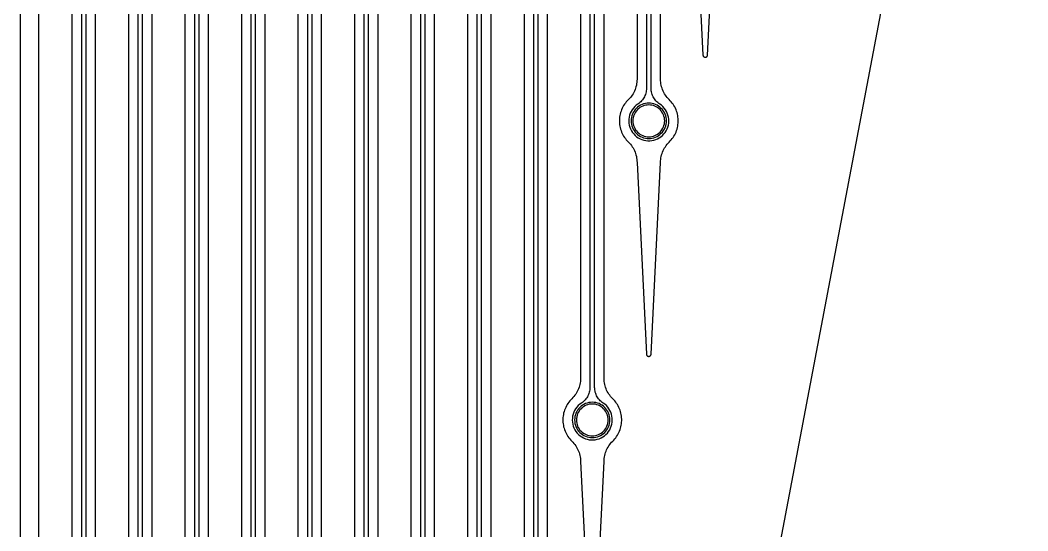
# Model space of a CAD drawing. Header units: metres. Extents: x -1805 to 1655, y -683 to 39617.
# Drawn here: x 2 to 430, y 1032.3 to 1249.1 of the extents above; entities that cross this region are included whole.
import ezdxf

# ---------------------------------------------------------------- set-up
doc = ezdxf.new("R2010")
doc.units = ezdxf.units.M
for name, color, linetype in [('Etching', 5, 'CONTINUOUS'), ('Metal', 4, 'CONTINUOUS'), ('pad_etching', 1, 'CONTINUOUS'), ('PEDOT_SIROF', 6, 'CONTINUOUS')]:
    doc.layers.add(name, color=color, linetype=linetype)

msp = doc.modelspace()

# ---------------------------------------------------------------- linework, layer by layer
at = {"layer": 'Etching'}
for points in [[(24, 9134.24), (24, -45.85)], [(34, -45.85), (34, 9134.24)], [(48, 9134.24), (48, 81.13)], [(58, 81.13), (58, 9134.24)], [(72, 9134.24), (72, 208.12)], [(82, 208.12), (82, 9134.24)], [(96, 9134.24), (96, 335.1)], [(106, 335.1), (106, 9134.24)], [(120, 9134.24), (120, 462.09)], [(130, 462.09), (130, 9134.24)], [(144, 9134.24), (144, 589.07)], [(154, 589.07), (154, 9134.24)], [(168, 9134.24), (168, 716.05)], [(178, 716.05), (178, 9134.24)], [(192, 9134.24), (192, 843.04)], [(202, 843.04), (202, 9134.24)], [(216, 9134.24), (216, 970.02)], [(226, 970.02), (226, 9134.24)], [(240, 9134.24), (240, 1097.01), (239.98, 1096.36), (239.93, 1095.72), (239.85, 1095.09), (239.73, 1094.45), (239.57, 1093.83), (239.38, 1093.21), (239.17, 1092.61), (238.91, 1092.02), (238.63, 1091.44), (238.32, 1090.88), (237.97, 1090.34), (237.6, 1089.81), (237.2, 1089.31), (236.78, 1088.82), (236.33, 1088.37), (235.87, 1087.9), (235.44, 1087.42), (235.04, 1086.91), (234.66, 1086.39), (234.31, 1085.84), (233.99, 1085.28), (233.7, 1084.7), (233.43, 1084.11), (233.2, 1083.5), (233.01, 1082.88), (232.84, 1082.26), (232.71, 1081.62), (232.6, 1080.98), (232.54, 1080.34), (232.5, 1079.69), (232.5, 1079.04), (232.54, 1078.39), (232.6, 1077.75), (232.71, 1077.11), (232.84, 1076.47), (233.01, 1075.85), (233.2, 1075.23), (233.43, 1074.62), (233.7, 1074.03), (233.99, 1073.45), (234.31, 1072.89), (234.66, 1072.34), (235.04, 1071.82), (235.44, 1071.31), (235.87, 1070.83), (236.33, 1070.36), (236.78, 1069.91), (237.2, 1069.42), (237.6, 1068.92), (237.97, 1068.39), (238.32, 1067.85), (238.63, 1067.29), (238.91, 1066.71), (239.17, 1066.12), (239.38, 1065.52), (239.57, 1064.9), (239.73, 1064.28), (239.85, 1063.64), (239.93, 1063.01), (239.98, 1062.37), (240, 1061.72), (244, 980.32)], [(246, 980.32), (250, 1061.72), (250.02, 1062.37), (250.07, 1063.01), (250.15, 1063.64), (250.27, 1064.28), (250.43, 1064.9), (250.62, 1065.52), (250.83, 1066.12), (251.09, 1066.71), (251.37, 1067.29), (251.68, 1067.85), (252.03, 1068.39), (252.4, 1068.92), (252.8, 1069.42), (253.22, 1069.91), (253.67, 1070.36), (254.13, 1070.83), (254.56, 1071.31), (254.96, 1071.82), (255.34, 1072.34), (255.69, 1072.89), (256.01, 1073.45), (256.3, 1074.03), (256.57, 1074.62), (256.8, 1075.23), (256.99, 1075.85), (257.16, 1076.47), (257.29, 1077.11), (257.4, 1077.75), (257.46, 1078.39), (257.5, 1079.04), (257.5, 1079.69), (257.46, 1080.34), (257.4, 1080.98), (257.29, 1081.62), (257.16, 1082.26), (256.99, 1082.88), (256.8, 1083.5), (256.57, 1084.11), (256.3, 1084.7), (256.01, 1085.28), (255.69, 1085.84), (255.34, 1086.39), (254.96, 1086.91), (254.56, 1087.42), (254.13, 1087.9), (253.67, 1088.37), (253.22, 1088.82), (252.8, 1089.31), (252.4, 1089.81), (252.03, 1090.34), (251.68, 1090.88), (251.37, 1091.44), (251.09, 1092.02), (250.83, 1092.61), (250.62, 1093.21), (250.43, 1093.83), (250.27, 1094.45), (250.15, 1095.09), (250.07, 1095.72), (250.02, 1096.36), (250, 1097.01), (250, 9134.24)], [(264, 9134.24), (264, 1223.99), (263.98, 1223.35), (263.93, 1222.71), (263.85, 1222.07), (263.73, 1221.44), (263.57, 1220.81), (263.38, 1220.2), (263.17, 1219.59), (262.91, 1219), (262.63, 1218.43), (262.32, 1217.86), (261.97, 1217.32), (261.6, 1216.79), (261.2, 1216.29), (260.78, 1215.81), (260.33, 1215.35), (259.87, 1214.89), (259.44, 1214.4), (259.04, 1213.9), (258.66, 1213.37), (258.31, 1212.83), (257.99, 1212.26), (257.7, 1211.68), (257.43, 1211.09), (257.2, 1210.48), (257.01, 1209.87), (256.84, 1209.24), (256.71, 1208.61), (256.6, 1207.97), (256.54, 1207.32), (256.5, 1206.67), (256.5, 1206.03), (256.54, 1205.38), (256.6, 1204.73), (256.71, 1204.09), (256.84, 1203.46), (257.01, 1202.83), (257.2, 1202.21), (257.43, 1201.61), (257.7, 1201.02), (257.99, 1200.44), (258.31, 1199.87), (258.66, 1199.33), (259.04, 1198.8), (259.44, 1198.29), (259.87, 1197.81), (260.33, 1197.35), (260.78, 1196.89), (261.2, 1196.41), (261.6, 1195.9), (261.97, 1195.38), (262.32, 1194.83), (262.63, 1194.27), (262.91, 1193.7), (263.17, 1193.1), (263.38, 1192.5), (263.57, 1191.88), (263.73, 1191.26), (263.85, 1190.63), (263.93, 1189.99), (263.98, 1189.35), (264, 1188.71), (268, 1107.3), (268.02, 1107.17), (268.05, 1107.05), (268.09, 1106.93), (268.15, 1106.82), (268.22, 1106.72), (268.31, 1106.62), (268.41, 1106.54), (268.51, 1106.48), (268.63, 1106.42), (268.75, 1106.38), (268.87, 1106.36), (269, 1106.35), (269.13, 1106.36), (269.25, 1106.38), (269.37, 1106.42), (269.49, 1106.48), (269.59, 1106.54), (269.69, 1106.62), (269.78, 1106.72), (269.85, 1106.82), (269.91, 1106.93), (269.95, 1107.05), (269.98, 1107.17), (270, 1107.3), (274, 1188.71), (274.02, 1189.35), (274.07, 1189.99), (274.15, 1190.63), (274.27, 1191.26), (274.43, 1191.88), (274.62, 1192.5), (274.83, 1193.1), (275.09, 1193.7), (275.37, 1194.27), (275.68, 1194.83), (276.03, 1195.38), (276.4, 1195.9), (276.8, 1196.41), (277.22, 1196.89), (277.67, 1197.35), (278.13, 1197.81), (278.56, 1198.29), (278.96, 1198.8), (279.34, 1199.33), (279.69, 1199.87), (280.01, 1200.44), (280.3, 1201.02), (280.57, 1201.61), (280.8, 1202.21), (280.99, 1202.83), (281.16, 1203.46), (281.29, 1204.09), (281.4, 1204.73), (281.46, 1205.38), (281.5, 1206.03), (281.5, 1206.67), (281.46, 1207.32), (281.4, 1207.97), (281.29, 1208.61), (281.16, 1209.24), (280.99, 1209.87), (280.8, 1210.48), (280.57, 1211.09), (280.3, 1211.68), (280.01, 1212.26), (279.69, 1212.83), (279.34, 1213.37), (278.96, 1213.9), (278.56, 1214.4), (278.13, 1214.89), (277.67, 1215.35), (277.22, 1215.81), (276.8, 1216.29), (276.4, 1216.79), (276.03, 1217.32), (275.68, 1217.86), (275.37, 1218.43), (275.09, 1219), (274.83, 1219.59), (274.62, 1220.2), (274.43, 1220.81), (274.27, 1221.44), (274.15, 1222.07), (274.07, 1222.71), (274.02, 1223.35), (274, 1223.99), (274, 9134.24)], [(10, -202.71), (10, 4155.73)], [(858, 3836.51), (35.26, -497.72)], [(288, 1315.69), (292, 1234.28), (292.02, 1234.16), (292.05, 1234.04), (292.09, 1233.92), (292.15, 1233.81), (292.22, 1233.7), (292.31, 1233.61), (292.41, 1233.53), (292.51, 1233.46), (292.63, 1233.4), (292.75, 1233.37), (292.87, 1233.34), (293, 1233.33), (293.13, 1233.34), (293.25, 1233.37), (293.37, 1233.4), (293.49, 1233.46), (293.59, 1233.53), (293.69, 1233.61), (293.78, 1233.7), (293.85, 1233.81), (293.91, 1233.92), (293.95, 1234.04), (293.98, 1234.16), (294, 1234.28), (298, 1315.69)]]:
    msp.add_lwpolyline(points, dxfattribs=at)
at = {"layer": 'Metal'}
for points in [[(28, 9436.51), (28, -49.66)], [(30, -49.66), (30, 9436.51)], [(52, 9436.51), (52, 77.32)], [(54, 77.32), (54, 9436.51)], [(76, 9436.51), (76, 204.31)], [(78, 204.31), (78, 9436.51)], [(100, 9436.51), (100, 331.29)], [(102, 331.29), (102, 9436.51)], [(124, 9436.51), (124, 458.27)], [(126, 458.27), (126, 9436.51)], [(148, 9436.51), (148, 585.26)], [(150, 585.26), (150, 9436.51)], [(172, 9436.51), (172, 712.24)], [(174, 712.24), (174, 9436.51)], [(196, 9436.51), (196, 839.23)], [(198, 839.23), (198, 9436.51)], [(220, 9436.51), (220, 966.21)], [(222, 966.21), (222, 9436.51)], [(244, 9436.51), (244, 1093.19), (243.98, 1092.66), (243.93, 1092.14), (243.84, 1091.61), (243.72, 1091.1), (243.56, 1090.59), (243.38, 1090.1), (243.15, 1089.62), (242.9, 1089.15), (242.62, 1088.7), (242.31, 1088.27), (241.97, 1087.87), (241.6, 1087.48), (241.21, 1087.12), (240.8, 1086.79), (240.36, 1086.49), (239.67, 1085.99), (239.03, 1085.42), (238.46, 1084.79), (237.94, 1084.11), (237.5, 1083.37), (237.14, 1082.6), (236.85, 1081.79), (236.65, 1080.96), (236.53, 1080.12), (236.5, 1079.26), (236.55, 1078.41), (236.69, 1077.57), (236.91, 1076.74), (237.22, 1075.94), (237.6, 1075.18), (238.06, 1074.46), (238.59, 1073.79), (239.18, 1073.17), (239.83, 1072.62), (240.53, 1072.13), (241.28, 1071.72), (242.07, 1071.39), (242.89, 1071.13), (243.72, 1070.96), (244.57, 1070.88), (245.43, 1070.88), (246.28, 1070.96), (247.11, 1071.13), (247.93, 1071.39), (248.72, 1071.72), (249.47, 1072.13), (250.17, 1072.62), (250.82, 1073.17), (251.41, 1073.79), (251.94, 1074.46), (252.4, 1075.18), (252.78, 1075.94), (253.09, 1076.74), (253.31, 1077.57), (253.45, 1078.41), (253.5, 1079.26), (253.47, 1080.12), (253.35, 1080.96), (253.15, 1081.79), (252.86, 1082.6), (252.5, 1083.37), (252.06, 1084.11), (251.54, 1084.79), (250.97, 1085.42), (250.33, 1085.99), (249.64, 1086.49), (249.2, 1086.79), (248.79, 1087.12), (248.4, 1087.48), (248.03, 1087.87), (247.69, 1088.27), (247.38, 1088.7), (247.1, 1089.15), (246.85, 1089.62), (246.62, 1090.1), (246.44, 1090.59), (246.28, 1091.1), (246.16, 1091.61), (246.07, 1092.14), (246.02, 1092.66), (246, 1093.19), (246, 9436.51)], [(268, 9436.51), (268, 1220.18), (267.98, 1219.65), (267.93, 1219.12), (267.84, 1218.6), (267.72, 1218.08), (267.56, 1217.58), (267.38, 1217.08), (267.15, 1216.6), (266.9, 1216.13), (266.62, 1215.69), (266.31, 1215.26), (265.97, 1214.85), (265.6, 1214.47), (265.21, 1214.11), (264.8, 1213.78), (264.36, 1213.47), (263.67, 1212.97), (263.03, 1212.4), (262.46, 1211.77), (261.94, 1211.09), (261.5, 1210.36), (261.14, 1209.58), (260.85, 1208.78), (260.65, 1207.95), (260.53, 1207.1), (260.5, 1206.25), (260.55, 1205.4), (260.69, 1204.55), (260.91, 1203.73), (261.22, 1202.93), (261.6, 1202.16), (262.06, 1201.44), (262.59, 1200.77), (263.18, 1200.15), (263.83, 1199.6), (264.53, 1199.12), (265.28, 1198.7), (266.07, 1198.37), (266.89, 1198.12), (267.72, 1197.95), (268.57, 1197.86), (269.43, 1197.86), (270.28, 1197.95), (271.11, 1198.12), (271.93, 1198.37), (272.72, 1198.7), (273.47, 1199.12), (274.17, 1199.6), (274.82, 1200.15), (275.41, 1200.77), (275.94, 1201.44), (276.4, 1202.16), (276.78, 1202.93), (277.09, 1203.73), (277.31, 1204.55), (277.45, 1205.4), (277.5, 1206.25), (277.47, 1207.1), (277.35, 1207.95), (277.15, 1208.78), (276.86, 1209.58), (276.5, 1210.36), (276.06, 1211.09), (275.54, 1211.77), (274.97, 1212.4), (274.33, 1212.97), (273.64, 1213.47), (273.2, 1213.78), (272.79, 1214.11), (272.4, 1214.47), (272.03, 1214.85), (271.69, 1215.26), (271.38, 1215.69), (271.1, 1216.13), (270.85, 1216.6), (270.62, 1217.08), (270.44, 1217.58), (270.28, 1218.08), (270.16, 1218.6), (270.07, 1219.12), (270.02, 1219.65), (270, 1220.18), (270, 9436.51)], [(2, 4153.38), (2, -200.37)]]:
    msp.add_lwpolyline(points, dxfattribs=at)
at = {"layer": 'pad_etching'}
for points in [[(275.75, 1206.35), (275.72, 1207.01), (275.62, 1207.67), (275.46, 1208.31), (275.24, 1208.93), (274.95, 1209.53), (274.61, 1210.1), (274.22, 1210.63), (273.77, 1211.12), (273.28, 1211.57), (272.75, 1211.96), (272.18, 1212.3), (271.58, 1212.59), (270.96, 1212.81), (270.32, 1212.97), (269.66, 1213.07), (269, 1213.1), (268.34, 1213.07), (267.68, 1212.97), (267.04, 1212.81), (266.42, 1212.59), (265.82, 1212.3), (265.25, 1211.96), (264.72, 1211.57), (264.23, 1211.12), (263.78, 1210.63), (263.39, 1210.1), (263.05, 1209.53), (262.76, 1208.93), (262.54, 1208.31), (262.38, 1207.67), (262.28, 1207.01), (262.25, 1206.35), (262.28, 1205.69), (262.38, 1205.03), (262.54, 1204.39), (262.76, 1203.77), (263.05, 1203.17), (263.39, 1202.6), (263.78, 1202.07), (264.23, 1201.58), (264.72, 1201.13), (265.25, 1200.74), (265.82, 1200.4), (266.42, 1200.11), (267.04, 1199.89), (267.68, 1199.73), (268.34, 1199.63), (269, 1199.6), (269.66, 1199.63), (270.32, 1199.73), (270.96, 1199.89), (271.58, 1200.11), (272.18, 1200.4), (272.75, 1200.74), (273.28, 1201.13), (273.77, 1201.58), (274.22, 1202.07), (274.61, 1202.6), (274.95, 1203.17), (275.24, 1203.77), (275.46, 1204.39), (275.62, 1205.03), (275.72, 1205.69), (275.75, 1206.35)], [(251.75, 1079.37), (251.72, 1080.03), (251.62, 1080.68), (251.46, 1081.32), (251.24, 1081.95), (250.95, 1082.55), (250.61, 1083.12), (250.22, 1083.65), (249.77, 1084.14), (249.28, 1084.58), (248.75, 1084.98), (248.18, 1085.32), (247.58, 1085.6), (246.96, 1085.82), (246.32, 1085.99), (245.66, 1086.08), (245, 1086.12), (244.34, 1086.08), (243.68, 1085.99), (243.04, 1085.82), (242.42, 1085.6), (241.82, 1085.32), (241.25, 1084.98), (240.72, 1084.58), (240.23, 1084.14), (239.78, 1083.65), (239.39, 1083.12), (239.05, 1082.55), (238.76, 1081.95), (238.54, 1081.32), (238.38, 1080.68), (238.28, 1080.03), (238.25, 1079.37), (238.28, 1078.7), (238.38, 1078.05), (238.54, 1077.41), (238.76, 1076.78), (239.05, 1076.18), (239.39, 1075.61), (239.78, 1075.08), (240.23, 1074.59), (240.72, 1074.15), (241.25, 1073.75), (241.82, 1073.41), (242.42, 1073.13), (243.04, 1072.91), (243.68, 1072.74), (244.34, 1072.65), (245, 1072.62), (245.66, 1072.65), (246.32, 1072.74), (246.96, 1072.91), (247.58, 1073.13), (248.18, 1073.41), (248.75, 1073.75), (249.28, 1074.15), (249.77, 1074.59), (250.22, 1075.08), (250.61, 1075.61), (250.95, 1076.18), (251.24, 1076.78), (251.46, 1077.41), (251.62, 1078.05), (251.72, 1078.7), (251.75, 1079.37)]]:
    msp.add_lwpolyline(points, close=True, dxfattribs=at)
at = {"layer": 'PEDOT_SIROF'}
for points in [[(276.5, 1206.35), (276.46, 1207.08), (276.36, 1207.81), (276.18, 1208.53), (275.93, 1209.22), (275.61, 1209.88), (275.24, 1210.52), (274.8, 1211.11), (274.3, 1211.65), (273.76, 1212.15), (273.17, 1212.59), (272.54, 1212.96), (271.87, 1213.28), (271.18, 1213.53), (270.46, 1213.71), (269.74, 1213.81), (269, 1213.85), (268.26, 1213.81), (267.54, 1213.71), (266.82, 1213.53), (266.13, 1213.28), (265.46, 1212.96), (264.83, 1212.59), (264.24, 1212.15), (263.7, 1211.65), (263.2, 1211.11), (262.76, 1210.52), (262.39, 1209.88), (262.07, 1209.22), (261.82, 1208.53), (261.64, 1207.81), (261.54, 1207.08), (261.5, 1206.35), (261.54, 1205.61), (261.64, 1204.89), (261.82, 1204.17), (262.07, 1203.48), (262.39, 1202.81), (262.76, 1202.18), (263.2, 1201.59), (263.7, 1201.05), (264.24, 1200.55), (264.83, 1200.11), (265.46, 1199.73), (266.13, 1199.42), (266.82, 1199.17), (267.54, 1198.99), (268.26, 1198.89), (269, 1198.85), (269.74, 1198.89), (270.46, 1198.99), (271.18, 1199.17), (271.87, 1199.42), (272.54, 1199.73), (273.17, 1200.11), (273.76, 1200.55), (274.3, 1201.05), (274.8, 1201.59), (275.24, 1202.18), (275.61, 1202.81), (275.93, 1203.48), (276.18, 1204.17), (276.36, 1204.89), (276.46, 1205.61), (276.5, 1206.35)], [(252.5, 1079.37), (252.46, 1080.1), (252.36, 1080.83), (252.18, 1081.54), (251.93, 1082.24), (251.61, 1082.9), (251.24, 1083.53), (250.8, 1084.12), (250.3, 1084.67), (249.76, 1085.16), (249.17, 1085.6), (248.54, 1085.98), (247.87, 1086.29), (247.18, 1086.54), (246.46, 1086.72), (245.74, 1086.83), (245, 1086.87), (244.26, 1086.83), (243.54, 1086.72), (242.82, 1086.54), (242.13, 1086.29), (241.46, 1085.98), (240.83, 1085.6), (240.24, 1085.16), (239.7, 1084.67), (239.2, 1084.12), (238.76, 1083.53), (238.39, 1082.9), (238.07, 1082.24), (237.82, 1081.54), (237.64, 1080.83), (237.54, 1080.1), (237.5, 1079.37), (237.54, 1078.63), (237.64, 1077.9), (237.82, 1077.19), (238.07, 1076.49), (238.39, 1075.83), (238.76, 1075.2), (239.2, 1074.61), (239.7, 1074.06), (240.24, 1073.57), (240.83, 1073.13), (241.46, 1072.75), (242.13, 1072.44), (242.82, 1072.19), (243.54, 1072.01), (244.26, 1071.9), (245, 1071.87), (245.74, 1071.9), (246.46, 1072.01), (247.18, 1072.19), (247.87, 1072.44), (248.54, 1072.75), (249.17, 1073.13), (249.76, 1073.57), (250.3, 1074.06), (250.8, 1074.61), (251.24, 1075.2), (251.61, 1075.83), (251.93, 1076.49), (252.18, 1077.19), (252.36, 1077.9), (252.46, 1078.63), (252.5, 1079.37)]]:
    msp.add_lwpolyline(points, close=True, dxfattribs=at)

doc.saveas('drawing.dxf')
